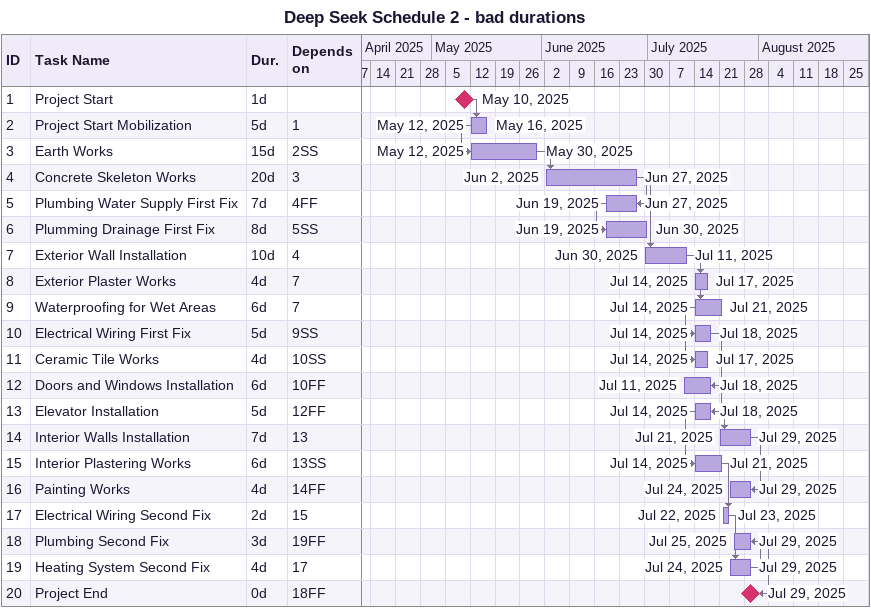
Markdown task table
Deep Seek Schedule 2 - bad durations

| ID | Task | Duration | Start | Finish | Predecessors |
|---|---|---|---|---|---|
| 1 | Project Start | 1d | 2025-05-10 | 2025-05-10 |  |
| 2 | Project Start Mobilization | 5d | 2025-05-12 | 2025-05-16 | 1 |
| 3 | Earth Works | 15d | 2025-05-12 | 2025-05-30 | 2SS |
| 4 | Concrete Skeleton Works | 20d | 2025-06-02 | 2025-06-27 | 3 |
| 5 | Plumbing Water Supply First Fix | 7d | 2025-06-19 | 2025-06-27 | 4FF |
| 6 | Plumming Drainage First Fix | 8d | 2025-06-19 | 2025-06-30 | 5SS |
| 7 | Exterior Wall Installation | 10d | 2025-06-30 | 2025-07-11 | 4 |
| 8 | Exterior Plaster Works | 4d | 2025-07-14 | 2025-07-17 | 7 |
| 9 | Waterproofing for Wet Areas | 6d | 2025-07-14 | 2025-07-21 | 7 |
| 10 | Electrical Wiring First Fix | 5d | 2025-07-14 | 2025-07-18 | 9SS |
| 11 | Ceramic Tile Works | 4d | 2025-07-14 | 2025-07-17 | 10SS |
| 12 | Doors and Windows Installation | 6d | 2025-07-11 | 2025-07-18 | 10FF |
| 13 | Elevator Installation | 5d | 2025-07-14 | 2025-07-18 | 12FF |
| 14 | Interior Walls Installation | 7d | 2025-07-21 | 2025-07-29 | 13 |
| 15 | Interior Plastering Works | 6d | 2025-07-14 | 2025-07-21 | 13SS |
| 16 | Painting Works | 4d | 2025-07-24 | 2025-07-29 | 14FF |
| 17 | Electrical Wiring Second Fix | 2d | 2025-07-22 | 2025-07-23 | 15 |
| 18 | Plumbing Second Fix | 3d | 2025-07-25 | 2025-07-29 | 19FF |
| 19 | Heating System Second Fix | 4d | 2025-07-24 | 2025-07-29 | 17 |
| 20 | Project End | 0d | 2025-07-29 | 2025-07-29 | 18FF |
